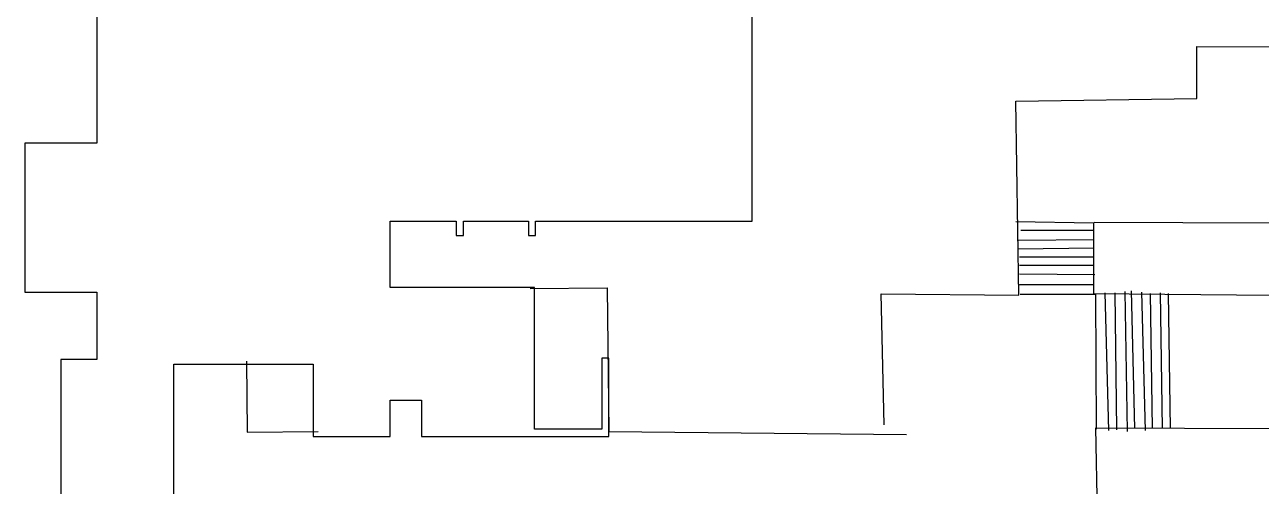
# Model space of a CAD drawing. Header units: inches. Extents: x -168 to 3268, y -1228 to 4808.
# Drawn here: x -4 to 2053, y 873 to 1641 of the extents above; entities that cross this region are included whole.
import ezdxf

# ---------------------------------------------------------------- set-up
doc = ezdxf.new("R2010")
doc.units = ezdxf.units.IN
doc.header["$LTSCALE"] = 100
doc.header["$MEASUREMENT"] = 0
doc.layers.get('0').update_dxf_attribs({"linetype": 'CONTINUOUS'})
doc.layers.add('A-SITE', color=3, linetype='CONTINUOUS')

msp = doc.modelspace()

# ---------------------------------------------------------------- linework, layer by layer
for points in [[(116, 1796), (116, 1444), (-4, 1444), (-4, 1196), (116, 1196), (116, 1084), (56, 1084), (56, 716)], [(244, 844), (244, 1076), (476, 1076), (476, 956), (604, 956), (604, 1016), (656, 1016), (656, 956), (968, 956), (968, 1086), (956, 1086), (956, 968), (844, 968), (844, 1204), (604, 1204), (604, 1314), (714, 1314), (714, 1290), (726, 1290), (726, 1314), (834, 1314), (834, 1290), (846, 1290), (846, 1314), (1206, 1314), (1206, 1674)]]:
    msp.add_lwpolyline(points)
at = {"layer": 'A-SITE'}
for p, q in [((1946, 1518), (1946, 1605)), ((1946, 1605), (2433, 1603)), ((1645, 1514), (1946, 1518)), ((1650, 1191), (1645, 1514)), ((1774, 1311), (1645, 1313)), ((1653, 1299), (1773, 1299)), ((1774, 1312), (1774, 1194)), ((2070, 1311), (1775, 1312)), ((1774, 1283), (1649, 1282)), ((1648, 1268), (1775, 1270)), ((1773, 1254), (1651, 1254)), ((1651, 1241), (1774, 1241)), ((1776, 1225), (1651, 1226)), ((837, 1202), (965, 1203)), ((965, 1203), (968, 964)), ((1651, 1209), (1775, 1209)), ((1774, 1194), (2071, 1191)), ((1793, 1195), (1799, 966)), ((1813, 967), (1810, 1195)), ((1826, 1197), (1830, 964)), ((1843, 969), (1837, 1198)), ((1854, 1196), (1860, 966)), ((1872, 969), (1869, 1194)), ((1885, 1195), (1888, 969)), ((1902, 969), (1899, 1194)), ((1426, 975), (1421, 1193)), ((1421, 1193), (1650, 1191)), ((1778, 1192), (1652, 1192)), ((1779, 968), (1778, 1192)), ((365, 1081), (366, 963)), ((1785, 600), (1778, 970)), ((1778, 970), (2073, 969)), ((366, 963), (484, 964)), ((968, 964), (1463, 959))]:
    msp.add_line(p, q, dxfattribs=at)

doc.saveas('drawing.dxf')
